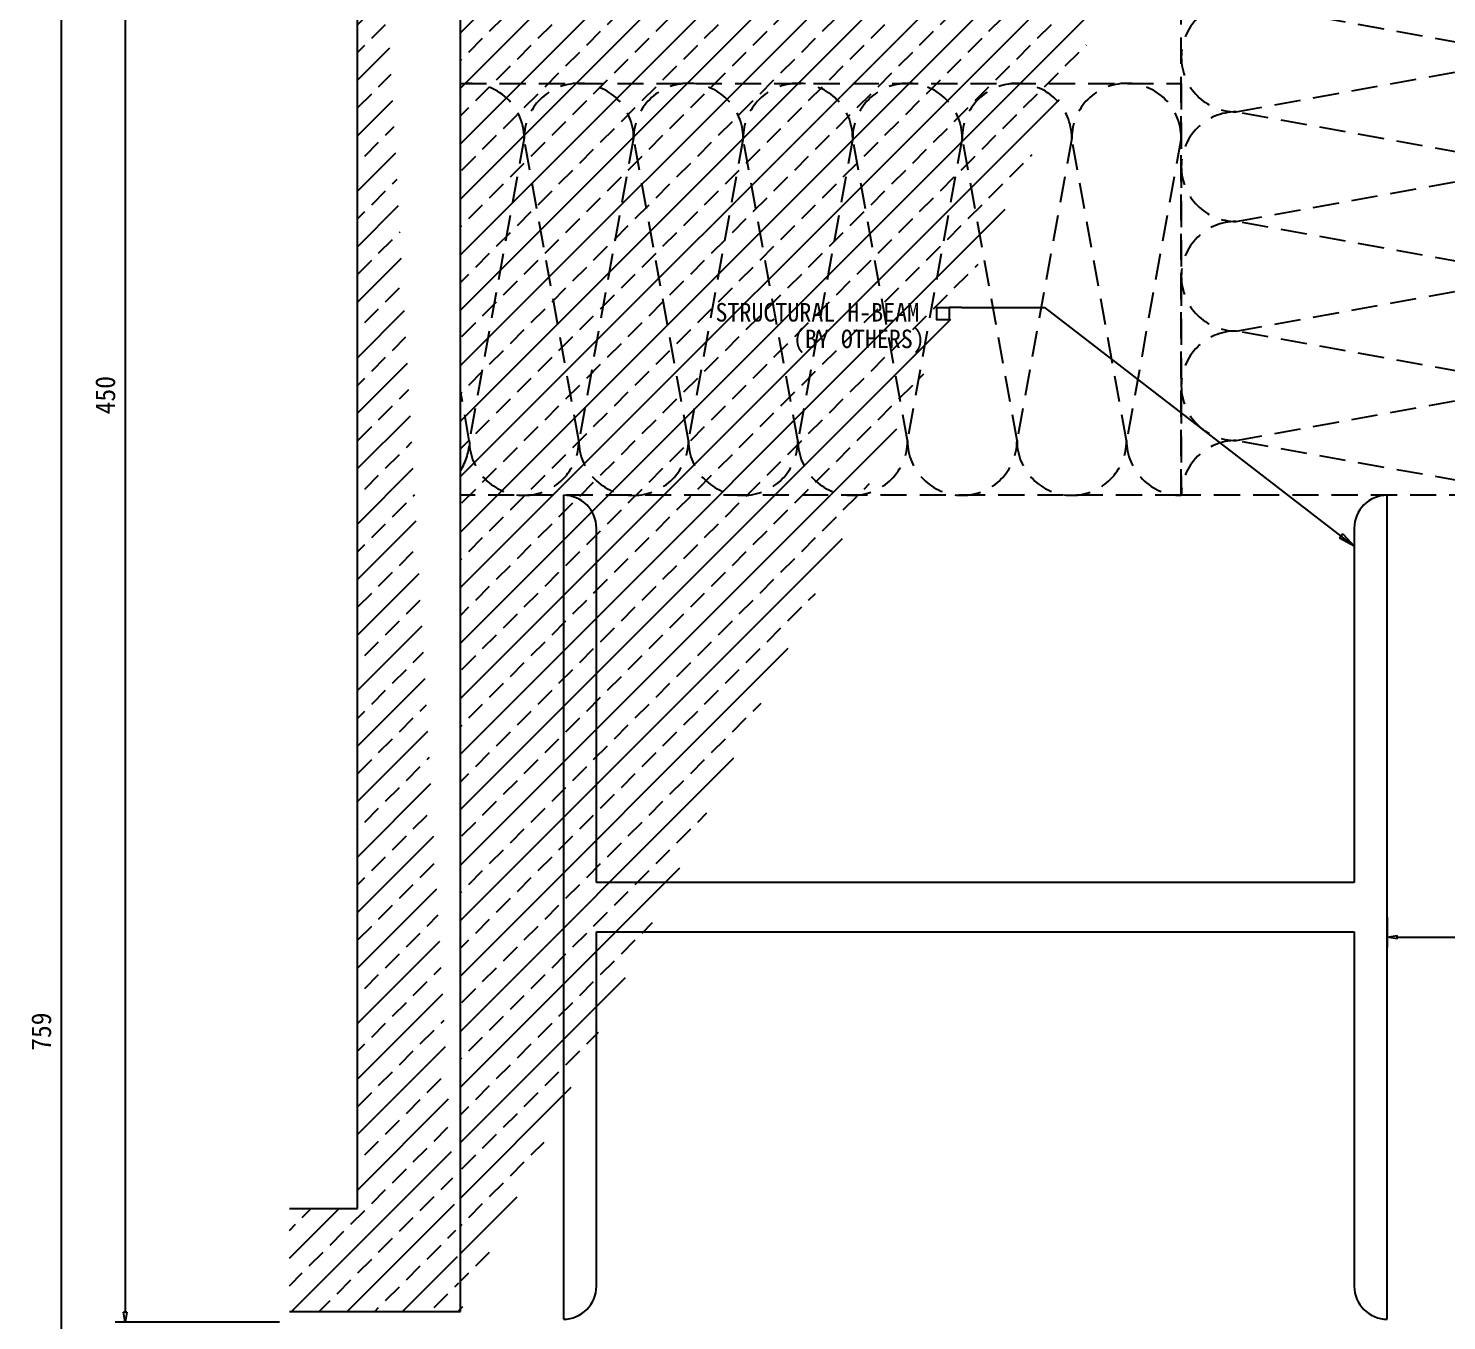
# Model space of a CAD drawing. Header units: millimetres. Extents: x 2352 to 12473, y 635 to 7997.
# Drawn here: x 3289.5 to 3633.8, y 1040.7 to 1354.4 of the extents above; entities that cross this region are included whole.
import ezdxf
from ezdxf.enums import TextEntityAlignment as Align

# ---------------------------------------------------------------- set-up
doc = ezdxf.new("R2010")
doc.units = ezdxf.units.MM
doc.linetypes.add('HIDDEN2', pattern=[4.7625, 3.175, -1.5875])
doc.layers.get('Defpoints').update_dxf_attribs({"color": 187})
for name, color, linetype in [('6', 6, 'Continuous'), ('8', 8, 'Continuous'), ('A-STRC-COLM', 2, 'Continuous'), ('A-WALL-INSL', 8, 'Continuous'), ('AC-DIMS-치수', 4, 'Continuous'), ('AC-TEXT-문자', 3, 'Continuous'), ('DIMENSIONS', 7, 'Continuous')]:
    doc.layers.add(name, color=color, linetype=linetype)
doc.styles.add('돋움체', font='')
doc.styles.get('돋움체').set_extended_font_data('DotumChe')
doc.dimstyles.new('Iljin', dxfattribs={"dimscale": 0.8, "dimtxt": 2, "dimasz": 1, "dimexe": 1, "dimexo": 1, "dimgap": 1, "dimtad": 1, "dimdec": 1, "dimdsep": 46, "dimtxsty": '돋움체', "dimblk": 'CLOSEDBLANK', "dimcen": 1, "dimclrd": 8, "dimclre": 8, "dimclrt": 2, "dimadec": 1, "dimazin": 2, "dimtfac": 1, "dimtdec": 1, "dimtix": 1, "dimtmove": 0, "dimatfit": 3, "dimldrblk": 'CLOSEDBLANK', "dimfxl": 1, "dimlwd": -1, "dimlwe": -1, "dimarcsym": 0})
doc.dimstyles.new('Iljin 3', dxfattribs={"dimscale": 2.4, "dimtxt": 2, "dimasz": 1, "dimexe": 1, "dimexo": 1, "dimgap": 1, "dimtad": 1, "dimdec": 1, "dimdsep": 46, "dimtxsty": '돋움체', "dimblk": 'CLOSEDBLANK', "dimcen": 1, "dimclrd": 8, "dimclre": 8, "dimclrt": 2, "dimadec": 1, "dimazin": 2, "dimtfac": 1, "dimtdec": 1, "dimtix": 1, "dimtmove": 0, "dimatfit": 3, "dimldrblk": 'CLOSEDBLANK', "dimfxl": 1, "dimlwd": -1, "dimlwe": -1, "dimarcsym": 0})

# ---------------------------------------------------------------- blocks, each defined once
blk = doc.blocks.new('SC1')
at = {"layer": 'A-STRC-COLM'}
for p, q in [((683503.5, 97582), (683503.5, 97582)), ((683703.5, 97582), (683503.5, 97582)), ((683703.5, 97582), (683703.5, 97582)), ((683703.5, 97582), (683703.5, 97582)), ((683511.5, 97574), (683597.5, 97574)), ((683597.5, 97574), (683597.5, 97390)), ((683609.5, 97390), (683609.5, 97574)), ((683609.5, 97574), (683695.5, 97574)), ((683597.5, 97390), (683511.5, 97390)), ((683695.5, 97390), (683609.5, 97390)), ((683503.5, 97382), (683503.5, 97382)), ((683503.5, 97382), (683703.5, 97382)), ((683703.5, 97382), (683703.5, 97382))]:
    blk.add_line(p, q, dxfattribs=at)
for centre, start, end in [((683511.5, 97582), 180, 270), ((683695.5, 97582), 270, 0), ((683511.5, 97382), 90, 180), ((683695.5, 97382), 0, 90)]:
    blk.add_arc(centre, 8, start, end, dxfattribs=at)
blk = doc.blocks.new('_ClosedBlank')
at = {"color": 0, "linetype": 'ByBlock', "lineweight": -2}
for p, q in [((-1, 0.167), (0, 0)), ((-1, 0.167), (-1, -0.167)), ((0, 0), (-1, -0.167))]:
    blk.add_line(p, q, dxfattribs=at)
blk = doc.blocks.new('*D35')
at = {"layer": 'Defpoints', "color": 0, "transparency": 16777216}
for p in [(3369.42, 1490.33), (3313.04, 1040.33), (3352.89, 1040.33)]:
    blk.add_point(p, dxfattribs=at)
at = {"layer": 'DIMENSIONS', "color": 8, "transparency": 16777216}
for p, q in [((3367.02, 1490.33), (3310.64, 1490.33)), ((3313.04, 1487.93), (3313.04, 1042.73)), ((3350.49, 1040.33), (3310.64, 1040.33))]:
    blk.add_line(p, q, dxfattribs=at)
at = {"layer": 'DIMENSIONS', "color": 8, "transparency": 16777216, "xscale": 2.4, "yscale": 2.4, "zscale": 2.4}
for p, rotation in [((3313.04, 1490.33), 90), ((3313.04, 1040.33), 270)]:
    blk.add_blockref('_ClosedBlank', p, dxfattribs=dict(at, rotation=rotation))
at = {"layer": 'DIMENSIONS', "color": 2, "transparency": 16777216, "insert": (3308.23, 1265.33), "char_height": 4.8, "attachment_point": 5, "rotation": 90, "style": '돋움체'}
blk.add_mtext('450', dxfattribs=at)
blk = doc.blocks.new('*D39')
at = {"layer": 'Defpoints', "color": 0, "transparency": 16777216}
for p in [(3619.42, 1141.03), (3669.42, 1141.03), (3669.42, 1133.77)]:
    blk.add_point(p, dxfattribs=at)
at = {"layer": 'DIMENSIONS', "color": 8, "transparency": 16777216}
for p, q in [((3619.42, 1138.63), (3619.42, 1131.37)), ((3669.42, 1138.63), (3669.42, 1131.37)), ((3621.82, 1133.77), (3667.02, 1133.77))]:
    blk.add_line(p, q, dxfattribs=at)
at = {"layer": 'DIMENSIONS', "color": 8, "transparency": 16777216, "xscale": 2.4, "yscale": 2.4, "zscale": 2.4, "rotation": 180}
blk.add_blockref('_ClosedBlank', (3619.42, 1133.77), dxfattribs=at)
at = {"layer": 'DIMENSIONS', "color": 8, "transparency": 16777216, "xscale": 2.4, "yscale": 2.4, "zscale": 2.4}
blk.add_blockref('_ClosedBlank', (3669.42, 1133.77), dxfattribs=at)
at = {"layer": 'DIMENSIONS', "color": 2, "transparency": 16777216, "insert": (3644.42, 1138.57), "char_height": 4.8, "attachment_point": 5, "style": '돋움체'}
blk.add_mtext('50', dxfattribs=at)
blk = doc.blocks.new('*D42')
at = {"layer": 'Defpoints', "color": 0, "transparency": 16777216}
for p in [(3367.02, 1490.33, 0), (3297.48, 731.33), (3352.89, 731.33)]:
    blk.add_point(p, dxfattribs=at)
at = {"layer": 'DIMENSIONS', "color": 8, "transparency": 16777216}
for p, q in [((3364.62, 1490.33), (3295.08, 1490.33)), ((3297.48, 1487.93), (3297.48, 733.73)), ((3350.49, 731.33), (3295.08, 731.33))]:
    blk.add_line(p, q, dxfattribs=at)
at = {"layer": 'DIMENSIONS', "color": 8, "transparency": 16777216, "xscale": 2.4, "yscale": 2.4, "zscale": 2.4}
for p, rotation in [((3297.48, 1490.33), 90), ((3297.48, 731.33), 270)]:
    blk.add_blockref('_ClosedBlank', p, dxfattribs=dict(at, rotation=rotation))
at = {"layer": 'DIMENSIONS', "color": 2, "transparency": 16777216, "insert": (3292.68, 1110.83), "char_height": 4.8, "attachment_point": 5, "rotation": 90, "style": '돋움체'}
blk.add_mtext('759', dxfattribs=at)

msp = doc.modelspace()

# ---------------------------------------------------------------- hatches: boundary and pattern name
at = {"layer": '8'}
h = msp.add_hatch(dxfattribs=at)
h.set_pattern_fill('ANSI33', color=256, scale=1.5)
h.set_pattern_definition([(45, (-696287.301, -80697.814), (-6.73519209, 6.73519209), []), (45, (-696280.566, -80697.814), (-6.73519209, 6.73519209), [4.7625, -2.38125])])
edge = h.paths.add_edge_path()
edge.add_line((3352.89, 1067.92), (3352.89, 1042.92))
edge.add_line((3394.42, 1465.33), (3603.23, 1465.33))
edge.add_line((3394.42, 1042.92), (3394.42, 1465.33))
edge.add_line((3352.89, 1042.92), (3394.42, 1042.92))
edge.add_line((3352.89, 1067.92), (3369.42, 1067.92))
edge.add_line((3603.23, 1490.33), (3603.23, 1465.33))
edge.add_line((3369.42, 1490.33), (3603.23, 1490.33))
edge.add_line((3369.42, 1067.92), (3369.42, 1490.33))

# ---------------------------------------------------------------- linework, layer by layer
at = {"layer": '8', "color": 251, "linetype": 'HIDDEN2', "ltscale": 2}
for points in [[(3656.13, 1480.34), (3669.42, 1480.34), (3669.42, 1241.03), (3569.42, 1241.03), (3569.42, 1462.74)], [(3394.42, 1341.03), (3569.42, 1341.03), (3569.42, 1241.03), (3394.42, 1241.03)]]:
    msp.add_lwpolyline(points, dxfattribs=at)
for points in [[(3656.13, 1347.39), (3582.72, 1360.69, 1), (3582.72, 1334.1), (3656.13, 1347.39, -1)], [(3394.42, 1340.85, -0.46294), (3409.88, 1327.73), (3396.58, 1254.32, 1), (3423.17, 1254.32), (3409.88, 1327.73, -1), (3436.47, 1327.73), (3423.17, 1254.32, 1), (3449.77, 1254.32), (3436.47, 1327.73, -1), (3463.06, 1327.73), (3449.77, 1254.32, 1), (3476.36, 1254.32), (3463.06, 1327.73, -1), (3489.65, 1327.73), (3476.36, 1254.32, 1), (3502.95, 1254.32), (3489.65, 1327.73, -1), (3516.24, 1327.73), (3502.95, 1254.32, 1), (3529.54, 1254.32), (3516.24, 1327.73, -1), (3542.83, 1327.73), (3529.54, 1254.32, 1), (3556.13, 1254.32), (3542.83, 1327.73, -1), (3569.42, 1327.73), (3556.13, 1254.32, 0.414214), (3569.42, 1241.03)], [(3656.13, 1320.8), (3582.72, 1334.1, 1), (3582.72, 1307.51), (3656.13, 1320.8, -1)], [(3656.13, 1294.21), (3582.72, 1307.51, 1), (3582.72, 1280.91), (3656.13, 1294.21, -1)], [(3656.13, 1267.62), (3582.72, 1280.91, 1), (3582.72, 1254.32), (3656.13, 1267.62, -1)], [(3394.42, 1247.05, 0.145647), (3396.58, 1254.32), (3394.42, 1266.27)], [(3656.13, 1241.03), (3582.72, 1254.32, 0.414214), (3569.42, 1241.03)]]:
    msp.add_lwpolyline(points, format="xyb", dxfattribs=at)
at = {"layer": 'A-WALL-INSL'}
for p, q in [((3369.42, 1067.92), (3369.42, 1490.33, 0)), ((3394.42, 1042.92), (3394.42, 1465.33, 0)), ((3352.89, 1067.92), (3369.42, 1067.92)), ((3352.89, 1042.92), (3394.42, 1042.92))]:
    msp.add_line(p, q, dxfattribs=at)
at = {"layer": 'AC-DIMS-치수', "color": 8}
msp.add_line((3516.1, 1286.61, -0.13), (3536.26, 1286.61, -0.13), dxfattribs=at)
at = {"layer": 'AC-TEXT-문자'}
msp.add_line((3516.1, 1286.61, -0.13), (3513.1, 1286.61, -0.13), dxfattribs=at)
at = {"layer": 'Defpoints', "elevation": -0.13}
msp.add_lwpolyline([(3510.1, 1286.61), (3513.1, 1286.61), (3513.1, 1283.61), (3510.1, 1283.61)], close=True, dxfattribs=at)

# ---------------------------------------------------------------- block references
at = {"layer": '6', "rotation": 90}
msp.add_blockref('SC1', (101001.42, -682462.47), dxfattribs=at)

# ---------------------------------------------------------------- texts
at = {"layer": 'AC-TEXT-문자', "color": 0, "style": '돋움체'}
for s, p in [('STRUCTURAL H-BEAM', (3456.34, 1285.46)), ('(BY OTHERS)', (3475.16, 1279))]:
    msp.add_text(s, height=4.5, dxfattribs=at).set_placement(p, align=Align.MIDDLE_LEFT)

# ---------------------------------------------------------------- dimensions: what is measured, and where the dimension line sits
at = {"layer": 'DIMENSIONS'}
for base, p1, p2, picture, middle in [((3297.48, 731.33), (3367.02, 1490.33, 0), (3352.89, 731.33), '*D42', (3292.68, 1110.83)), ((3313.04, 1040.33), (3369.42, 1490.33), (3352.89, 1040.33), '*D35', (3308.23, 1265.33))]:
    dim = msp.add_linear_dim(base=base, p1=p1, p2=p2, angle=90, dimstyle='Iljin 3', dxfattribs=at)
    dim.commit()
    dim.dimension.update_dxf_attribs({"geometry": picture, "text_midpoint": middle})
dim = msp.add_linear_dim(base=(3669.42, 1133.77), p1=(3619.42, 1141.03), p2=(3669.42, 1141.03), dimstyle='Iljin 3', dxfattribs=at)
dim.commit()
dim.dimension.update_dxf_attribs({"geometry": '*D39', "text_midpoint": (3644.42, 1138.57)})

# ---------------------------------------------------------------- leaders
at = {"layer": 'AC-DIMS-치수', "color": 8}
msp.add_leader([(3611.42, 1228.7), (3536.26, 1286.61)], dimstyle='Iljin', override={"dimscale": 2, "dimasz": 2, "dimgap": 0.5, "dimdec": 2, "dimtdec": 2}, dxfattribs=at)

doc.saveas('drawing.dxf')
